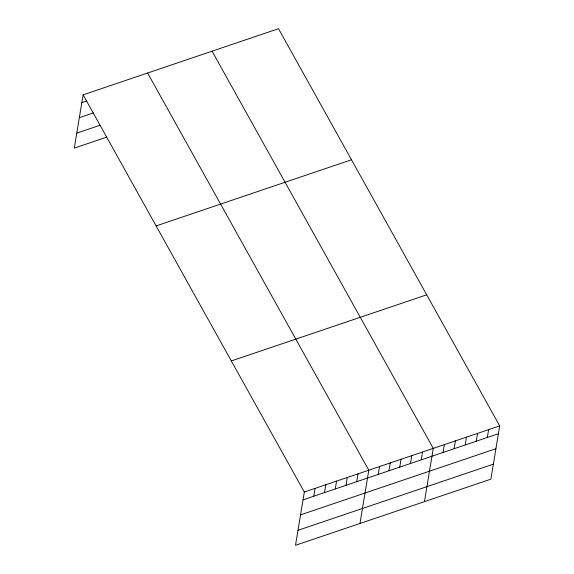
<?xml version="1.0" encoding="UTF-8"?>
<svg xmlns="http://www.w3.org/2000/svg" width="574" height="574" viewBox="0 0 574 574"><rect width="100%" height="100%" fill="white"/><g stroke="black" fill="none" stroke-linecap="round" stroke-linejoin="round"><path stroke-width="0.86" d="M83.122 94.839L304.32 492.026L295.495 545.3L490.878 479.161L499.696 425.886L278.505 28.7L83.122 94.839L74.304 148.114L106.542 137.2M313.763 496.23L315.061 488.388M324.511 492.592L325.81 484.75M335.259 488.955L336.558 481.112M346 485.317L347.299 477.475M356.748 481.679L358.047 473.837M359.97 523.474L368.795 470.199L147.597 73.013M378.237 474.404L379.536 466.562M388.985 470.766L390.284 462.924M399.734 467.128L401.032 459.286M410.475 463.491L411.773 455.648M421.223 459.853L422.521 452.011M424.444 501.647L433.262 448.373L212.071 51.186M443.042 452.47L444.341 444.628M454.113 448.717L455.412 440.882M465.184 444.972L466.483 437.13M476.255 441.227L477.554 433.384M487.326 437.474L488.625 429.639M81.831 102.681L86.789 101.002M79.348 117.67L93.397 112.913M76.787 133.118L99.933 125.283M156.121 225.912L351.496 159.773M231.322 360.953L426.697 294.814M304.32 492.026L499.696 425.886M303.022 499.868L498.397 433.729M300.539 514.856L495.914 448.717M297.978 530.304L493.353 464.165"/></g></svg>
